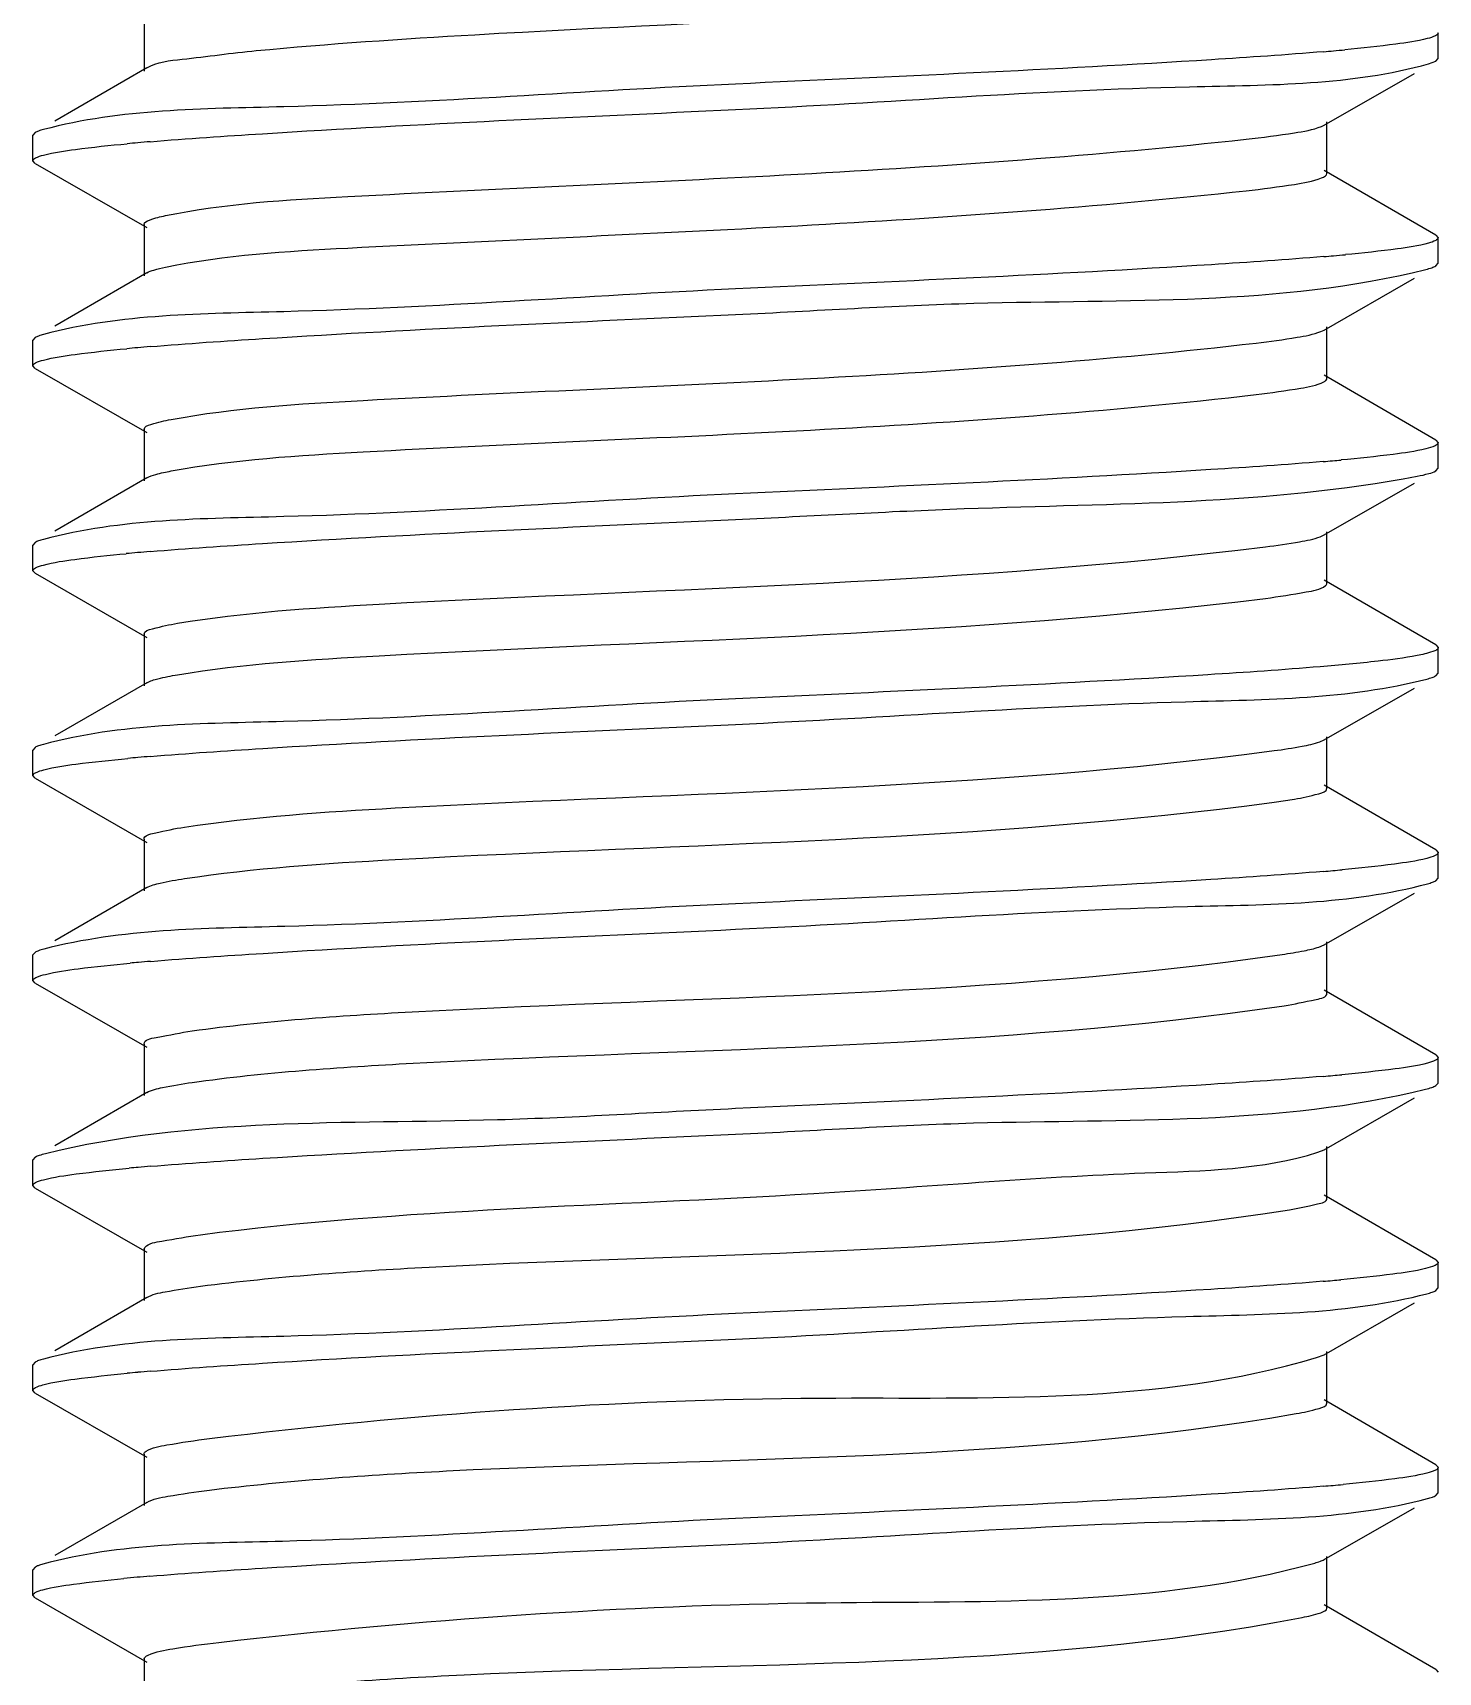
# Model space of a CAD drawing. Extents: x 1247970 to 1725648, y 860327 to 1277876.
# Drawn here: x 1322488.9 to 1322550, y 1200110.2 to 1200181.5 of the extents above; entities that cross this region are included whole.
import ezdxf

# ---------------------------------------------------------------- set-up
doc = ezdxf.new("R2010")
doc.units = 0
doc.header["$LTSCALE"] = 1000
doc.header["$MEASUREMENT"] = 0
doc.layers.get('0').update_dxf_attribs({"color": 254})
doc.layers.add('TK', color=4, linetype='Continuous')

# ---------------------------------------------------------------- blocks, each defined once
blk = doc.blocks.new('A$C7BF01818')
at = {"linetype": 'Continuous'}
for p, q in [((1830.004, 6692.592), (1830.004, 6690.352)), ((1886.252, 6690.903), (1886.252, 6692.014)), ((1830.12, 6690.487), (1826.129, 6688.174)), ((1885.834, 6690.668), (1886.151, 6690.788)), ((1886.152, 6690.788), (1886.252, 6690.904)), ((1881.298, 6688.002), (1885.217, 6690.251)), ((1825.266, 6687.674), (1825.168, 6687.56)), ((1825.168, 6686.449), (1825.168, 6687.56)), ((1881.173, 6687.943), (1881.297, 6688.002)), ((1881.416, 6685.898), (1881.416, 6688.138)), ((1825.268, 6686.334), (1825.168, 6686.449)), ((1825.268, 6686.334), (1830.123, 6683.547)), ((1886.154, 6683.22), (1881.3, 6686.033)), ((1830.004, 6683.684), (1830.004, 6681.444)), ((1886.154, 6683.22), (1886.252, 6683.107)), ((1886.252, 6681.995), (1886.252, 6683.106)), ((1886.152, 6681.88), (1886.252, 6681.994)), ((1830.12, 6681.579), (1826.129, 6679.266)), ((1881.298, 6679.093), (1885.217, 6681.343)), ((1881.151, 6679.026), (1881.298, 6679.093)), ((1881.416, 6676.99), (1881.416, 6679.23)), ((1825.266, 6678.766), (1825.168, 6678.652)), ((1825.168, 6677.541), (1825.168, 6678.652)), ((1825.268, 6677.426), (1825.168, 6677.541)), ((1825.268, 6677.426), (1830.123, 6674.639)), ((1886.154, 6674.312), (1881.3, 6677.125)), ((1830.004, 6674.776), (1830.004, 6672.536)), ((1886.154, 6674.312), (1886.252, 6674.197)), ((1886.252, 6673.087), (1886.252, 6674.198)), ((1830.12, 6672.671), (1826.129, 6670.357)), ((1886.152, 6672.972), (1886.252, 6673.086)), ((1881.298, 6670.185), (1885.217, 6672.435)), ((1825.266, 6669.858), (1825.168, 6669.744)), ((1825.168, 6668.633), (1825.168, 6669.744)), ((1881.129, 6670.11), (1881.298, 6670.185)), ((1881.416, 6668.082), (1881.416, 6670.322)), ((1825.268, 6668.518), (1825.168, 6668.633)), ((1825.268, 6668.518), (1830.123, 6665.731)), ((1886.154, 6665.404), (1881.3, 6668.217)), ((1830.004, 6665.868), (1830.004, 6663.628)), ((1886.154, 6665.404), (1886.252, 6665.289)), ((1886.252, 6664.179), (1886.252, 6665.29)), ((1886.152, 6664.064), (1886.252, 6664.179)), ((1830.12, 6663.763), (1826.129, 6661.449)), ((1881.298, 6661.277), (1885.217, 6663.527)), ((1881.101, 6661.192), (1881.297, 6661.277)), ((1881.416, 6659.174), (1881.416, 6661.414)), ((1825.266, 6660.95), (1825.168, 6660.836)), ((1825.168, 6659.725), (1825.168, 6660.836)), ((1825.268, 6659.61), (1825.168, 6659.725)), ((1825.268, 6659.61), (1830.123, 6656.823)), ((1886.154, 6656.496), (1881.3, 6659.309)), ((1879.118, 6658.57), (1880.012, 6658.703)), ((1830.004, 6656.96), (1830.004, 6654.72)), ((1886.154, 6656.496), (1886.252, 6656.382)), ((1886.252, 6655.27), (1886.252, 6656.382)), ((1830.12, 6654.855), (1826.129, 6652.541)), ((1886.152, 6655.156), (1886.252, 6655.271)), ((1881.298, 6652.369), (1885.217, 6654.619)), ((1825.266, 6652.042), (1825.168, 6651.928)), ((1825.168, 6650.816), (1825.168, 6651.928)), ((1881.067, 6652.272), (1881.297, 6652.369)), ((1881.416, 6650.266), (1881.416, 6652.505)), ((1825.268, 6650.702), (1825.168, 6650.817)), ((1825.268, 6650.702), (1830.123, 6647.915)), ((1886.154, 6647.588), (1881.3, 6650.401)), ((1830.004, 6648.051), (1830.004, 6645.812)), ((1886.154, 6647.588), (1886.252, 6647.474)), ((1886.252, 6646.362), (1886.252, 6647.474)), ((1886.152, 6646.248), (1886.252, 6646.362)), ((1830.12, 6645.947), (1826.129, 6643.633)), ((1881.298, 6643.461), (1885.217, 6645.711)), ((1881.024, 6643.35), (1881.296, 6643.461)), ((1881.416, 6641.358), (1881.416, 6643.597)), ((1825.266, 6643.133), (1825.168, 6643.02)), ((1825.168, 6641.908), (1825.168, 6643.02)), ((1825.268, 6641.793), (1825.168, 6641.908)), ((1825.268, 6641.793), (1830.123, 6639.007)), ((1886.154, 6638.679), (1881.3, 6641.493)), ((1830.004, 6639.143), (1830.036, 6639.214)), ((1830.004, 6639.143), (1830.004, 6636.904)), ((1886.154, 6638.679), (1886.252, 6638.565)), ((1886.252, 6637.454), (1886.252, 6638.566)), ((1830.12, 6637.039), (1826.129, 6634.725)), ((1886.152, 6637.339), (1886.252, 6637.454)), ((1881.298, 6634.553), (1885.217, 6636.803)), ((1825.266, 6634.225), (1825.168, 6634.111)), ((1825.168, 6633), (1825.168, 6634.112)), ((1880.968, 6634.424), (1881.296, 6634.553)), ((1881.416, 6632.45), (1881.416, 6634.689)), ((1825.268, 6632.885), (1825.168, 6633)), ((1825.268, 6632.885), (1830.123, 6630.099)), ((1886.154, 6629.771), (1881.3, 6632.585)), ((1830.004, 6630.235), (1830.004, 6627.996)), ((1886.154, 6629.771), (1886.252, 6629.657)), ((1886.252, 6628.546), (1886.252, 6629.658)), ((1886.152, 6628.431), (1886.252, 6628.546)), ((1830.12, 6628.131), (1826.129, 6625.817)), ((1881.298, 6625.645), (1885.217, 6627.895)), ((1881.416, 6623.541), (1881.416, 6625.781)), ((1825.266, 6625.317), (1825.168, 6625.203)), ((1825.168, 6624.092), (1825.168, 6625.204)), ((1825.268, 6623.977), (1825.168, 6624.092)), ((1825.268, 6623.977), (1830.123, 6621.191)), ((1886.154, 6620.863), (1881.3, 6623.677)), ((1830.004, 6621.327), (1830.004, 6619.087)), ((1886.154, 6620.863), (1886.252, 6620.75))]:
    blk.add_line(p, q, dxfattribs=at)
for centre, radius, start, end in [((1871.034, 6812.026), 121.266, 274.84476, 275.04619), ((1872.634, 6793.941), 103.11, 275.04448, 275.32126), ((1838.886, 6583.423), 104.213, 95.03875, 95.29285), ((1840.62, 6563.754), 123.959, 94.78857, 95.03847), ((1871.062, 6802.791), 120.937, 274.84859, 275.04974), ((1872.691, 6784.391), 102.466, 275.04767, 275.33666), ((1838.838, 6575.043), 103.683, 95.04092, 95.30679), ((1840.608, 6554.975), 123.829, 94.78974, 95.04092), ((1870.943, 6795.26), 122.32, 274.83428, 275.02852), ((1872.293, 6779.907), 106.908, 275.02867, 275.22451), ((1838.799, 6566.565), 103.252, 95.04277, 95.318), ((1840.596, 6546.203), 123.692, 94.79124, 95.04303), ((1838.948, 6556.015), 104.9, 95.03583, 95.27541), ((1840.637, 6536.825), 124.165, 94.78657, 95.03521), ((1870.975, 6777.072), 121.947, 274.838, 275.03377), ((1872.392, 6760.984), 105.797, 275.03347, 275.25118), ((1839.15, 6544.849), 107.167, 95.02611, 95.21932), ((1840.695, 6527.242), 124.842, 94.78022, 95.02454), ((1870.972, 6768.189), 121.972, 274.83763, 275.0328), ((1872.371, 6752.312), 106.033, 275.03261, 275.24471), ((1839.066, 6536.885), 106.219, 95.03034, 95.24177), ((1840.666, 6518.674), 124.5, 94.78338, 95.02913), ((1870.937, 6759.69), 122.383, 274.83362, 275.02737), ((1872.272, 6744.516), 107.15, 275.02761, 275.21839), ((1838.89, 6529.929), 104.259, 95.03868, 95.29138), ((1840.618, 6510.323), 123.942, 94.78872, 95.03838), ((1871.002, 6750.031), 121.629, 274.84135, 275.03848), ((1872.482, 6733.266), 104.799, 275.03772, 275.27594), ((1838.58, 6524.444), 100.822, 95.05219, 95.38453), ((1840.553, 6502.177), 123.177, 94.7949, 95.05402)]:
    blk.add_arc(centre, radius, start, end, dxfattribs=at)
for points, knots in [([(1834.883, 6691.24), (1838.045, 6691.538), (1852.236, 6692.484), (1866.47, 6692.872), (1877.457, 6694.009)], [0, 0, 0, 0, 0.223288, 1, 1, 1, 1]), ([(1885.779, 6691.764), (1885.332, 6691.646), (1884.134, 6691.473), (1882.936, 6691.344), (1882.196, 6691.275)], [0, 0, 0, 0, 0.383665, 1, 1, 1, 1]), ([(1886.251, 6692.014), (1886.251, 6691.957), (1886.057, 6691.837), (1885.9, 6691.796), (1885.779, 6691.764)], [0, 0, 0, 0, 0.314062, 1, 1, 1, 1]), ([(1830.122, 6690.487), (1830.578, 6690.753), (1832.245, 6690.91), (1833.806, 6691.139), (1834.883, 6691.24)], [0, 0, 0, 0, 0.327935, 1, 1, 1, 1]), ([(1881.275, 6691.193), (1879.649, 6691.056), (1871.133, 6690.477), (1862.606, 6690.107), (1855.71, 6689.787)], [0, 0, 0, 0, 0.191169, 1, 1, 1, 1]), ([(1855.71, 6688.676), (1862.29, 6688.981), (1872.255, 6689.804), (1882.486, 6689.725), (1885.834, 6690.668)], [0, 0, 0, 0, 0.654397, 1, 1, 1, 1]), ([(1855.71, 6689.787), (1849.167, 6689.483), (1839.207, 6688.697), (1829.016, 6688.71), (1825.635, 6687.808)], [0, 0, 0, 0, 0.651841, 1, 1, 1, 1]), ([(1830.272, 6687.28), (1831.898, 6687.417), (1840.372, 6687.989), (1848.857, 6688.358), (1855.71, 6688.676)], [0, 0, 0, 0, 0.192187, 1, 1, 1, 1]), ([(1825.635, 6687.808), (1825.561, 6687.789), (1825.436, 6687.752), (1825.315, 6687.701), (1825.267, 6687.674)], [0, 0, 0, 0, 0.581618, 1, 1, 1, 1]), ([(1877.911, 6687.389), (1878.61, 6687.465), (1879.699, 6687.611), (1880.801, 6687.793), (1881.173, 6687.943)], [0, 0, 0, 0, 0.636835, 1, 1, 1, 1]), ([(1825.636, 6686.697), (1826.089, 6686.818), (1827.305, 6686.992), (1828.52, 6687.123), (1829.273, 6687.192)], [0, 0, 0, 0, 0.382639, 1, 1, 1, 1]), ([(1830.934, 6684.066), (1833.534, 6684.604), (1849.275, 6685.507), (1864.944, 6685.97), (1877.911, 6687.389)], [0, 0, 0, 0, 0.169111, 1, 1, 1, 1]), ([(1825.169, 6686.449), (1825.169, 6686.506), (1825.36, 6686.625), (1825.516, 6686.665), (1825.636, 6686.697)], [0, 0, 0, 0, 0.31459, 1, 1, 1, 1]), ([(1877.911, 6685.149), (1878.61, 6685.226), (1879.699, 6685.371), (1880.801, 6685.553), (1881.173, 6685.703)], [0, 0, 0, 0, 0.636835, 1, 1, 1, 1]), ([(1881.173, 6685.703), (1881.237, 6685.728), (1881.333, 6685.767), (1881.415, 6685.86), (1881.415, 6685.898)], [0, 0, 0, 0, 0.642985, 1, 1, 1, 1]), ([(1830.934, 6681.827), (1833.534, 6682.365), (1849.275, 6683.267), (1864.944, 6683.73), (1877.911, 6685.149)], [0, 0, 0, 0, 0.169111, 1, 1, 1, 1]), ([(1830.005, 6683.684), (1830.006, 6683.785), (1830.421, 6683.953), (1830.699, 6684.018), (1830.934, 6684.066)], [0, 0, 0, 0, 0.295224, 1, 1, 1, 1]), ([(1885.834, 6682.871), (1885.391, 6682.747), (1884.182, 6682.572), (1882.974, 6682.44), (1882.222, 6682.37)], [0, 0, 0, 0, 0.378452, 1, 1, 1, 1]), ([(1886.251, 6683.107), (1886.251, 6683.055), (1886.085, 6682.94), (1885.942, 6682.902), (1885.834, 6682.871)], [0, 0, 0, 0, 0.318884, 1, 1, 1, 1]), ([(1830.122, 6681.579), (1830.218, 6681.635), (1830.49, 6681.727), (1830.765, 6681.792), (1830.934, 6681.827)], [0, 0, 0, 0, 0.39204, 1, 1, 1, 1]), ([(1881.284, 6682.286), (1879.658, 6682.148), (1871.139, 6681.569), (1862.609, 6681.199), (1855.71, 6680.879)], [0, 0, 0, 0, 0.191142, 1, 1, 1, 1]), ([(1885.719, 6681.729), (1885.806, 6681.751), (1885.953, 6681.792), (1886.096, 6681.848), (1886.151, 6681.88)], [0, 0, 0, 0, 0.587778, 1, 1, 1, 1]), ([(1855.71, 6679.768), (1859.162, 6679.928), (1869.135, 6680.604), (1879.345, 6680.138), (1885.719, 6681.729)], [0, 0, 0, 0, 0.344703, 1, 1, 1, 1]), ([(1855.71, 6680.879), (1849.168, 6680.575), (1839.208, 6679.79), (1829.017, 6679.801), (1825.636, 6678.901)], [0, 0, 0, 0, 0.651779, 1, 1, 1, 1]), ([(1830.269, 6678.372), (1831.895, 6678.508), (1840.37, 6679.081), (1848.856, 6679.45), (1855.71, 6679.768)], [0, 0, 0, 0, 0.192158, 1, 1, 1, 1]), ([(1878.34, 6678.529), (1878.934, 6678.598), (1879.875, 6678.728), (1880.82, 6678.899), (1881.151, 6679.026)], [0, 0, 0, 0, 0.628167, 1, 1, 1, 1]), ([(1825.636, 6678.901), (1825.562, 6678.881), (1825.437, 6678.844), (1825.315, 6678.793), (1825.267, 6678.766)], [0, 0, 0, 0, 0.581738, 1, 1, 1, 1]), ([(1825.632, 6677.788), (1826.082, 6677.909), (1827.292, 6678.082), (1828.5, 6678.212), (1829.249, 6678.282)], [0, 0, 0, 0, 0.382547, 1, 1, 1, 1]), ([(1831.182, 6675.207), (1833.931, 6675.713), (1849.707, 6676.681), (1865.463, 6677.032), (1878.34, 6678.529)], [0, 0, 0, 0, 0.177377, 1, 1, 1, 1]), ([(1825.169, 6677.541), (1825.169, 6677.597), (1825.359, 6677.716), (1825.514, 6677.757), (1825.632, 6677.788)], [0, 0, 0, 0, 0.314945, 1, 1, 1, 1]), ([(1878.34, 6676.289), (1878.987, 6676.365), (1879.963, 6676.513), (1880.972, 6676.68), (1881.278, 6676.843)], [0, 0, 0, 0, 0.652396, 1, 1, 1, 1]), ([(1881.278, 6676.843), (1881.316, 6676.863), (1881.376, 6676.897), (1881.416, 6676.963), (1881.415, 6676.99)], [0, 0, 0, 0, 0.610131, 1, 1, 1, 1]), ([(1831.182, 6672.967), (1833.931, 6673.474), (1849.707, 6674.441), (1865.463, 6674.792), (1878.34, 6676.289)], [0, 0, 0, 0, 0.177377, 1, 1, 1, 1]), ([(1830.005, 6674.776), (1830.006, 6674.898), (1830.549, 6675.074), (1830.885, 6675.152), (1831.182, 6675.207)], [0, 0, 0, 0, 0.288131, 1, 1, 1, 1]), ([(1886.251, 6674.197), (1886.25, 6674.135), (1886.028, 6674.01), (1885.855, 6673.967), (1885.719, 6673.933)], [0, 0, 0, 0, 0.30968, 1, 1, 1, 1]), ([(1881.251, 6673.375), (1879.625, 6673.238), (1871.117, 6672.66), (1862.597, 6672.291), (1855.71, 6671.971)], [0, 0, 0, 0, 0.191404, 1, 1, 1, 1]), ([(1885.719, 6673.933), (1885.252, 6673.816), (1884.019, 6673.642), (1882.786, 6673.513), (1882.028, 6673.444)], [0, 0, 0, 0, 0.387335, 1, 1, 1, 1]), ([(1830.122, 6672.671), (1830.243, 6672.741), (1830.6, 6672.849), (1830.958, 6672.926), (1831.182, 6672.967)], [0, 0, 0, 0, 0.38082, 1, 1, 1, 1]), ([(1855.71, 6670.86), (1859.022, 6671.013), (1868.886, 6671.599), (1878.872, 6671.504), (1885.336, 6672.739)], [0, 0, 0, 0, 0.335017, 1, 1, 1, 1]), ([(1885.336, 6672.739), (1885.507, 6672.771), (1885.783, 6672.832), (1886.057, 6672.918), (1886.151, 6672.972)], [0, 0, 0, 0, 0.614947, 1, 1, 1, 1]), ([(1855.71, 6671.971), (1849.165, 6671.667), (1839.205, 6670.879), (1829.011, 6670.895), (1825.632, 6669.992)], [0, 0, 0, 0, 0.651971, 1, 1, 1, 1]), ([(1830.265, 6669.463), (1831.891, 6669.6), (1840.368, 6670.173), (1848.855, 6670.541), (1855.71, 6670.86)], [0, 0, 0, 0, 0.192135, 1, 1, 1, 1]), ([(1825.632, 6669.992), (1825.56, 6669.972), (1825.435, 6669.935), (1825.314, 6669.885), (1825.267, 6669.858)], [0, 0, 0, 0, 0.581332, 1, 1, 1, 1]), ([(1831.459, 6666.347), (1834.351, 6666.828), (1850.152, 6667.841), (1865.972, 6668.083), (1878.742, 6669.669)], [0, 0, 0, 0, 0.185594, 1, 1, 1, 1]), ([(1878.742, 6669.669), (1879.24, 6669.731), (1880.039, 6669.846), (1880.839, 6670.003), (1881.129, 6670.11)], [0, 0, 0, 0, 0.618916, 1, 1, 1, 1]), ([(1825.628, 6668.879), (1826.076, 6668.999), (1827.28, 6669.173), (1828.484, 6669.303), (1829.23, 6669.372)], [0, 0, 0, 0, 0.382326, 1, 1, 1, 1]), ([(1825.169, 6668.633), (1825.169, 6668.689), (1825.357, 6668.808), (1825.511, 6668.847), (1825.628, 6668.879)], [0, 0, 0, 0, 0.315358, 1, 1, 1, 1]), ([(1878.742, 6667.43), (1879.337, 6667.503), (1880.189, 6667.66), (1881.124, 6667.801), (1881.354, 6667.983)], [0, 0, 0, 0, 0.671245, 1, 1, 1, 1]), ([(1881.354, 6667.983), (1881.372, 6667.997), (1881.401, 6668.025), (1881.416, 6668.065), (1881.416, 6668.082)], [0, 0, 0, 0, 0.567606, 1, 1, 1, 1]), ([(1831.459, 6664.107), (1834.351, 6664.588), (1850.152, 6665.601), (1865.972, 6665.843), (1878.742, 6667.43)], [0, 0, 0, 0, 0.185594, 1, 1, 1, 1]), ([(1830.004, 6665.868), (1830.005, 6666.014), (1830.694, 6666.19), (1831.093, 6666.286), (1831.459, 6666.347)], [0, 0, 0, 0, 0.282739, 1, 1, 1, 1]), ([(1885.336, 6664.942), (1884.775, 6664.835), (1883.372, 6664.658), (1881.967, 6664.527), (1881.129, 6664.457)], [0, 0, 0, 0, 0.404632, 1, 1, 1, 1]), ([(1886.252, 6665.289), (1886.25, 6665.193), (1885.833, 6665.048), (1885.567, 6664.986), (1885.336, 6664.942)], [0, 0, 0, 0, 0.290549, 1, 1, 1, 1]), ([(1830.122, 6663.763), (1830.27, 6663.849), (1830.723, 6663.971), (1831.173, 6664.06), (1831.459, 6664.107)], [0, 0, 0, 0, 0.371346, 1, 1, 1, 1]), ([(1881.129, 6664.457), (1879.503, 6664.321), (1871.035, 6663.749), (1862.556, 6663.381), (1855.71, 6663.063)], [0, 0, 0, 0, 0.192362, 1, 1, 1, 1]), ([(1885.754, 6663.922), (1885.834, 6663.943), (1885.969, 6663.982), (1886.1, 6664.034), (1886.151, 6664.064)], [0, 0, 0, 0, 0.584223, 1, 1, 1, 1]), ([(1855.71, 6661.952), (1862.231, 6662.254), (1872.186, 6663.02), (1882.354, 6663.045), (1885.754, 6663.922)], [0, 0, 0, 0, 0.650257, 1, 1, 1, 1]), ([(1855.71, 6663.063), (1849.162, 6662.759), (1839.202, 6661.968), (1829.005, 6661.989), (1825.628, 6661.082)], [0, 0, 0, 0, 0.652186, 1, 1, 1, 1]), ([(1830.276, 6660.556), (1831.903, 6660.693), (1840.375, 6661.265), (1848.859, 6661.634), (1855.71, 6661.952)], [0, 0, 0, 0, 0.192223, 1, 1, 1, 1]), ([(1879.118, 6660.81), (1879.524, 6660.864), (1880.19, 6660.965), (1880.852, 6661.104), (1881.101, 6661.192)], [0, 0, 0, 0, 0.608093, 1, 1, 1, 1]), ([(1825.628, 6661.082), (1825.556, 6661.063), (1825.433, 6661.026), (1825.314, 6660.977), (1825.267, 6660.95)], [0, 0, 0, 0, 0.580838, 1, 1, 1, 1]), ([(1825.652, 6659.977), (1826.108, 6660.097), (1827.329, 6660.271), (1828.549, 6660.401), (1829.303, 6660.471)], [0, 0, 0, 0, 0.383817, 1, 1, 1, 1]), ([(1831.763, 6657.487), (1834.795, 6657.947), (1850.607, 6658.992), (1866.472, 6659.122), (1879.118, 6660.81)], [0, 0, 0, 0, 0.193781, 1, 1, 1, 1]), ([(1825.169, 6659.725), (1825.17, 6659.783), (1825.368, 6659.904), (1825.528, 6659.945), (1825.652, 6659.977)], [0, 0, 0, 0, 0.313177, 1, 1, 1, 1]), ([(1880.012, 6658.703), (1880.366, 6658.763), (1880.75, 6658.855), (1881.417, 6659.032), (1881.416, 6659.174)], [0, 0, 0, 0, 0.716657, 1, 1, 1, 1]), ([(1831.763, 6655.247), (1834.795, 6655.707), (1850.607, 6656.752), (1866.472, 6656.882), (1879.118, 6658.57)], [0, 0, 0, 0, 0.193781, 1, 1, 1, 1]), ([(1830.004, 6656.96), (1830.005, 6657.132), (1830.856, 6657.304), (1831.322, 6657.42), (1831.763, 6657.487)], [0, 0, 0, 0, 0.278551, 1, 1, 1, 1]), ([(1886.251, 6656.382), (1886.251, 6656.322), (1886.045, 6656.199), (1885.881, 6656.158), (1885.754, 6656.125)], [0, 0, 0, 0, 0.311837, 1, 1, 1, 1]), ([(1881.26, 6655.56), (1879.633, 6655.422), (1871.123, 6654.844), (1862.6, 6654.475), (1855.71, 6654.155)], [0, 0, 0, 0, 0.191343, 1, 1, 1, 1]), ([(1885.754, 6656.125), (1885.293, 6656.006), (1884.063, 6655.832), (1882.833, 6655.701), (1882.075, 6655.632)], [0, 0, 0, 0, 0.38474, 1, 1, 1, 1]), ([(1830.122, 6654.855), (1830.299, 6654.957), (1830.858, 6655.093), (1831.408, 6655.193), (1831.763, 6655.247)], [0, 0, 0, 0, 0.363265, 1, 1, 1, 1]), ([(1855.71, 6653.043), (1862.26, 6653.347), (1872.22, 6654.14), (1882.419, 6654.116), (1885.794, 6655.025)], [0, 0, 0, 0, 0.652246, 1, 1, 1, 1]), ([(1885.794, 6655.025), (1885.865, 6655.044), (1885.987, 6655.08), (1886.105, 6655.129), (1886.151, 6655.156)], [0, 0, 0, 0, 0.579787, 1, 1, 1, 1]), ([(1855.71, 6654.155), (1849.179, 6653.852), (1839.222, 6653.077), (1829.043, 6653.069), (1825.652, 6652.18)], [0, 0, 0, 0, 0.650988, 1, 1, 1, 1]), ([(1830.292, 6651.65), (1831.918, 6651.786), (1840.386, 6652.357), (1848.864, 6652.726), (1855.71, 6653.043)], [0, 0, 0, 0, 0.192343, 1, 1, 1, 1]), ([(1825.652, 6652.18), (1825.575, 6652.16), (1825.444, 6652.122), (1825.316, 6652.07), (1825.267, 6652.042)], [0, 0, 0, 0, 0.58349, 1, 1, 1, 1]), ([(1832.096, 6648.627), (1835.262, 6649.069), (1851.07, 6650.139), (1866.963, 6650.144), (1879.467, 6651.95)], [0, 0, 0, 0, 0.201956, 1, 1, 1, 1]), ([(1879.467, 6651.95), (1879.788, 6651.996), (1880.325, 6652.083), (1880.858, 6652.202), (1881.067, 6652.272)], [0, 0, 0, 0, 0.595426, 1, 1, 1, 1]), ([(1825.714, 6651.085), (1826.182, 6651.2), (1827.414, 6651.374), (1828.646, 6651.503), (1829.401, 6651.572)], [0, 0, 0, 0, 0.388339, 1, 1, 1, 1]), ([(1825.169, 6650.817), (1825.17, 6650.881), (1825.399, 6651.007), (1825.575, 6651.051), (1825.714, 6651.085)], [0, 0, 0, 0, 0.308564, 1, 1, 1, 1]), ([(1832.096, 6646.388), (1835.278, 6646.832), (1851.115, 6647.905), (1867.044, 6647.875), (1879.555, 6649.723)], [0, 0, 0, 0, 0.202608, 1, 1, 1, 1]), ([(1879.555, 6649.723), (1880.022, 6649.792), (1880.508, 6649.916), (1881.416, 6650.084), (1881.416, 6650.266)], [0, 0, 0, 0, 0.722589, 1, 1, 1, 1]), ([(1830.004, 6648.051), (1830.003, 6648.252), (1831.035, 6648.413), (1831.571, 6648.554), (1832.096, 6648.627)], [0, 0, 0, 0, 0.275228, 1, 1, 1, 1]), ([(1885.794, 6647.228), (1885.333, 6647.104), (1884.084, 6646.927), (1882.837, 6646.794), (1882.063, 6646.722)], [0, 0, 0, 0, 0.380848, 1, 1, 1, 1]), ([(1886.251, 6647.474), (1886.251, 6647.419), (1886.065, 6647.299), (1885.912, 6647.26), (1885.794, 6647.228)], [0, 0, 0, 0, 0.31481, 1, 1, 1, 1]), ([(1830.121, 6645.947), (1830.33, 6646.067), (1831.005, 6646.213), (1831.665, 6646.327), (1832.096, 6646.388)], [0, 0, 0, 0, 0.356302, 1, 1, 1, 1]), ([(1881.258, 6646.652), (1879.632, 6646.514), (1871.122, 6645.936), (1862.6, 6645.567), (1855.71, 6645.247)], [0, 0, 0, 0, 0.19136, 1, 1, 1, 1]), ([(1885.705, 6646.094), (1885.796, 6646.116), (1885.947, 6646.158), (1886.095, 6646.215), (1886.151, 6646.248)], [0, 0, 0, 0, 0.589075, 1, 1, 1, 1]), ([(1855.71, 6644.135), (1859.157, 6644.295), (1869.126, 6644.966), (1879.326, 6644.521), (1885.705, 6646.094)], [0, 0, 0, 0, 0.344295, 1, 1, 1, 1]), ([(1855.71, 6645.247), (1852.264, 6645.087), (1842.294, 6644.416), (1832.094, 6644.862), (1825.714, 6643.288)], [0, 0, 0, 0, 0.344313, 1, 1, 1, 1]), ([(1830.285, 6642.741), (1831.911, 6642.877), (1840.381, 6643.449), (1848.862, 6643.817), (1855.71, 6644.135)], [0, 0, 0, 0, 0.192296, 1, 1, 1, 1]), ([(1832.455, 6639.768), (1841.288, 6640.911), (1855.08, 6641.076), (1871.158, 6642.488), (1878.618, 6642.586), (1881.024, 6643.35)], [0, 0, 0, 0, 0.548543, 0.844517, 1, 1, 1, 1]), ([(1825.714, 6643.288), (1825.624, 6643.266), (1825.472, 6643.224), (1825.323, 6643.166), (1825.267, 6643.133)], [0, 0, 0, 0, 0.589858, 1, 1, 1, 1]), ([(1825.633, 6642.156), (1826.096, 6642.28), (1827.343, 6642.456), (1828.589, 6642.589), (1829.362, 6642.66)], [0, 0, 0, 0, 0.381504, 1, 1, 1, 1]), ([(1825.17, 6641.908), (1825.169, 6641.964), (1825.359, 6642.085), (1825.514, 6642.124), (1825.633, 6642.156)], [0, 0, 0, 0, 0.314294, 1, 1, 1, 1]), ([(1879.787, 6640.85), (1880.197, 6640.915), (1880.634, 6641.022), (1881.415, 6641.196), (1881.416, 6641.358)], [0, 0, 0, 0, 0.719826, 1, 1, 1, 1]), ([(1832.455, 6637.528), (1835.752, 6637.954), (1851.538, 6639.045), (1867.447, 6638.907), (1879.787, 6640.85)], [0, 0, 0, 0, 0.210138, 1, 1, 1, 1]), ([(1830.036, 6639.214), (1830.211, 6639.409), (1831.123, 6639.532), (1831.892, 6639.695), (1832.455, 6639.768)], [0, 0, 0, 0, 0.316001, 1, 1, 1, 1]), ([(1886.251, 6638.565), (1886.25, 6638.501), (1886.021, 6638.375), (1885.845, 6638.331), (1885.705, 6638.297)], [0, 0, 0, 0, 0.308474, 1, 1, 1, 1]), ([(1881.249, 6637.743), (1879.623, 6637.605), (1871.116, 6637.028), (1862.597, 6636.658), (1855.71, 6636.339)], [0, 0, 0, 0, 0.191421, 1, 1, 1, 1]), ([(1885.705, 6638.297), (1885.238, 6638.182), (1884.006, 6638.008), (1882.773, 6637.879), (1882.017, 6637.81)], [0, 0, 0, 0, 0.388371, 1, 1, 1, 1]), ([(1830.121, 6637.039), (1830.362, 6637.178), (1831.165, 6637.333), (1831.942, 6637.461), (1832.455, 6637.528)], [0, 0, 0, 0, 0.350243, 1, 1, 1, 1]), ([(1855.71, 6635.227), (1862.236, 6635.53), (1872.192, 6636.301), (1882.367, 6636.317), (1885.762, 6637.2)], [0, 0, 0, 0, 0.650643, 1, 1, 1, 1]), ([(1885.762, 6637.2), (1885.84, 6637.22), (1885.972, 6637.259), (1886.101, 6637.311), (1886.151, 6637.339)], [0, 0, 0, 0, 0.583345, 1, 1, 1, 1]), ([(1855.71, 6636.339), (1849.166, 6636.035), (1839.207, 6635.247), (1829.014, 6635.262), (1825.633, 6634.359)], [0, 0, 0, 0, 0.651866, 1, 1, 1, 1]), ([(1830.272, 6633.832), (1831.898, 6633.968), (1840.372, 6634.541), (1848.857, 6634.909), (1855.71, 6635.227)], [0, 0, 0, 0, 0.192189, 1, 1, 1, 1]), ([(1825.633, 6634.359), (1825.56, 6634.34), (1825.436, 6634.303), (1825.314, 6634.253), (1825.267, 6634.225)], [0, 0, 0, 0, 0.581499, 1, 1, 1, 1]), ([(1832.842, 6630.908), (1841.648, 6631.971), (1857.601, 6633.132), (1874.051, 6632.368), (1880.968, 6634.424)], [0, 0, 0, 0, 0.55141, 1, 1, 1, 1]), ([(1825.61, 6633.242), (1826.062, 6633.366), (1827.289, 6633.541), (1828.514, 6633.673), (1829.276, 6633.744)], [0, 0, 0, 0, 0.38005, 1, 1, 1, 1]), ([(1825.17, 6633), (1825.169, 6633.054), (1825.347, 6633.172), (1825.496, 6633.211), (1825.61, 6633.242)], [0, 0, 0, 0, 0.316518, 1, 1, 1, 1]), ([(1832.842, 6628.668), (1836.264, 6629.081), (1852.012, 6630.192), (1867.923, 6629.883), (1880.08, 6631.99)], [0, 0, 0, 0, 0.218345, 1, 1, 1, 1]), ([(1880.08, 6631.99), (1880.417, 6632.049), (1880.788, 6632.137), (1881.415, 6632.314), (1881.416, 6632.45)], [0, 0, 0, 0, 0.715223, 1, 1, 1, 1]), ([(1830.094, 6630.354), (1830.358, 6630.528), (1831.32, 6630.681), (1832.226, 6630.833), (1832.842, 6630.908)], [0, 0, 0, 0, 0.337091, 1, 1, 1, 1]), ([(1830.005, 6630.235), (1830.005, 6630.256), (1830.028, 6630.307), (1830.069, 6630.338), (1830.094, 6630.354)], [0, 0, 0, 0, 0.413609, 1, 1, 1, 1]), ([(1885.762, 6629.403), (1885.305, 6629.285), (1884.088, 6629.111), (1882.87, 6628.981), (1882.118, 6628.911)], [0, 0, 0, 0, 0.384478, 1, 1, 1, 1]), ([(1886.251, 6629.657), (1886.251, 6629.598), (1886.049, 6629.477), (1885.887, 6629.436), (1885.762, 6629.403)], [0, 0, 0, 0, 0.312993, 1, 1, 1, 1]), ([(1830.12, 6628.131), (1830.397, 6628.291), (1831.337, 6628.451), (1832.24, 6628.595), (1832.842, 6628.668)], [0, 0, 0, 0, 0.344929, 1, 1, 1, 1]), ([(1881.267, 6628.836), (1879.641, 6628.698), (1871.128, 6628.12), (1862.603, 6627.751), (1855.71, 6627.431)], [0, 0, 0, 0, 0.191286, 1, 1, 1, 1]), ([(1885.784, 6628.298), (1885.857, 6628.317), (1885.982, 6628.354), (1886.104, 6628.404), (1886.151, 6628.431)], [0, 0, 0, 0, 0.58091, 1, 1, 1, 1]), ([(1855.71, 6626.319), (1862.252, 6626.623), (1872.212, 6627.408), (1882.403, 6627.397), (1885.784, 6628.298)], [0, 0, 0, 0, 0.651768, 1, 1, 1, 1]), ([(1855.71, 6627.431), (1849.148, 6627.126), (1839.186, 6626.322), (1828.974, 6626.367), (1825.61, 6625.445)], [0, 0, 0, 0, 0.653117, 1, 1, 1, 1]), ([(1830.256, 6624.922), (1831.882, 6625.059), (1840.361, 6625.632), (1848.852, 6626.001), (1855.71, 6626.319)], [0, 0, 0, 0, 0.192003, 1, 1, 1, 1]), ([(1833.256, 6622.048), (1842.01, 6623.04), (1857.816, 6624.168), (1874.037, 6623.607), (1880.892, 6625.495)], [0, 0, 0, 0, 0.553408, 1, 1, 1, 1]), ([(1880.892, 6625.495), (1880.972, 6625.517), (1881.11, 6625.559), (1881.243, 6625.615), (1881.296, 6625.645)], [0, 0, 0, 0, 0.576987, 1, 1, 1, 1]), ([(1825.61, 6625.445), (1825.542, 6625.426), (1825.425, 6625.391), (1825.312, 6625.343), (1825.267, 6625.317)], [0, 0, 0, 0, 0.578694, 1, 1, 1, 1]), ([(1825.607, 6624.333), (1826.042, 6624.452), (1827.217, 6624.624), (1828.391, 6624.753), (1829.119, 6624.821)], [0, 0, 0, 0, 0.381401, 1, 1, 1, 1]), ([(1825.169, 6624.092), (1825.169, 6624.146), (1825.346, 6624.263), (1825.495, 6624.302), (1825.607, 6624.333)], [0, 0, 0, 0, 0.317517, 1, 1, 1, 1]), ([(1880.345, 6623.131), (1880.616, 6623.183), (1880.927, 6623.255), (1881.414, 6623.428), (1881.415, 6623.541)], [0, 0, 0, 0, 0.709154, 1, 1, 1, 1]), ([(1833.256, 6619.808), (1836.799, 6620.21), (1852.488, 6621.344), (1868.396, 6620.824), (1880.345, 6623.131)], [0, 0, 0, 0, 0.226596, 1, 1, 1, 1]), ([(1830.182, 6621.494), (1830.517, 6621.651), (1831.563, 6621.825), (1832.587, 6621.972), (1833.256, 6622.048)], [0, 0, 0, 0, 0.354434, 1, 1, 1, 1]), ([(1830.005, 6621.327), (1830.005, 6621.359), (1830.06, 6621.436), (1830.135, 6621.472), (1830.182, 6621.494)], [0, 0, 0, 0, 0.374977, 1, 1, 1, 1])]:
    blk.add_open_spline(points, degree=3, knots=knots, dxfattribs=at)

msp = doc.modelspace()

# ---------------------------------------------------------------- block references
at = {"layer": 'TK'}
msp.add_blockref('A$C7BF01818', (1320663.701, 1193489.485), dxfattribs=at)

doc.saveas('drawing.dxf')
